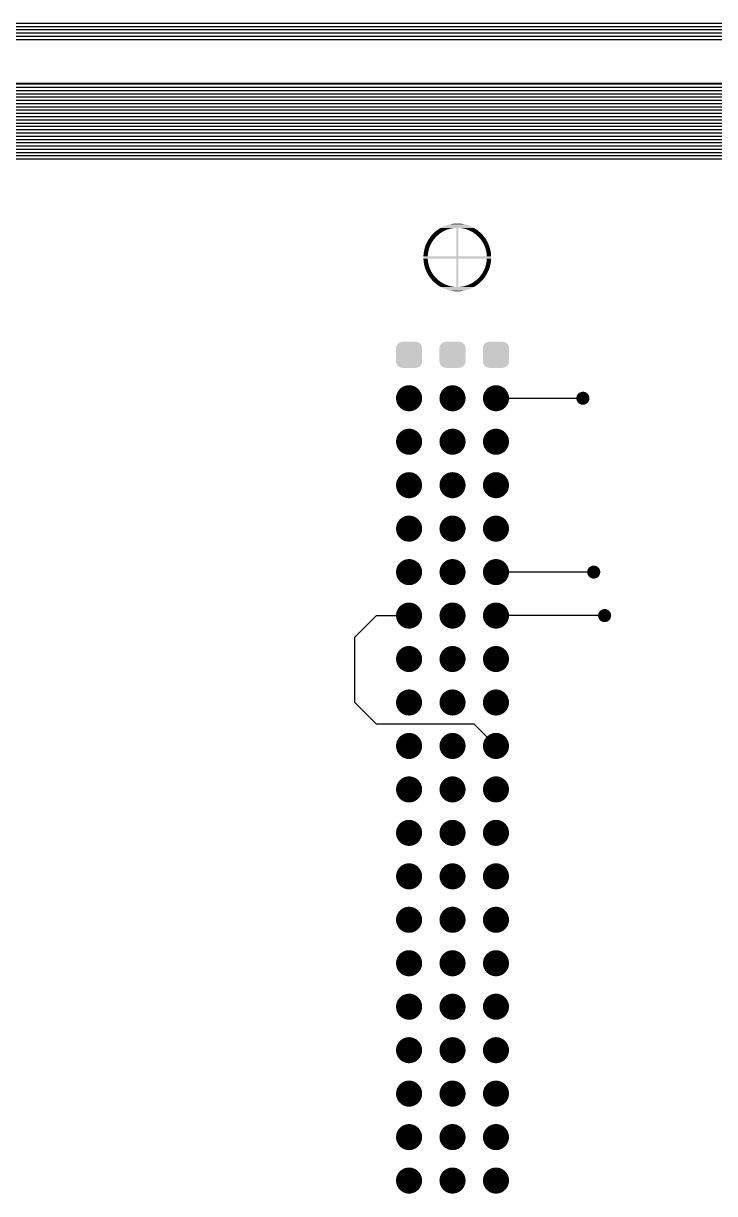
# Model space of a CAD drawing. Extents: x 295 to 953, y 10 to 290.
# Drawn here: x 568.3 to 608.7, y 150.9 to 219.2 of the extents above; entities that cross this region are included whole.
import ezdxf

# ---------------------------------------------------------------- set-up
doc = ezdxf.new("R2010")
doc.units = 0
doc.header["$LTSCALE"] = 5
doc.header["$MEASUREMENT"] = 0
doc.layers.get('0').update_dxf_attribs({"linetype": 'CONTINUOUS', "lineweight": 25})
doc.layers.add('DV-ABPB-A4_BOT', color=7, linetype='CONTINUOUS')

msp = doc.modelspace()

# ---------------------------------------------------------------- linework, layer by layer
at = {"color": 7}
for points, const_width in [([(591.177, 197.333, -1), (590.415, 197.333, -1)], 0.762), ([(593.717, 197.333, -1), (592.955, 197.333, -1)], 0.762), ([(596.257, 197.333, -1), (595.495, 197.333, -1)], 0.762), ([(601.146, 197.333, -1), (600.765, 197.333, -1)], 0.381), ([(591.177, 194.793, -1), (590.415, 194.793, -1)], 0.762), ([(593.717, 194.793, -1), (592.955, 194.793, -1)], 0.762), ([(596.257, 194.793, -1), (595.495, 194.793, -1)], 0.762), ([(591.177, 192.253, -1), (590.415, 192.253, -1)], 0.762), ([(593.717, 192.253, -1), (592.955, 192.253, -1)], 0.762), ([(596.257, 192.253, -1), (595.495, 192.253, -1)], 0.762), ([(591.177, 189.713, -1), (590.415, 189.713, -1)], 0.762), ([(593.717, 189.713, -1), (592.955, 189.713, -1)], 0.762), ([(596.257, 189.713, -1), (595.495, 189.713, -1)], 0.762), ([(591.177, 187.173, -1), (590.415, 187.173, -1)], 0.762), ([(593.717, 187.173, -1), (592.955, 187.173, -1)], 0.762), ([(596.257, 187.173, -1), (595.495, 187.173, -1)], 0.762), ([(601.781, 187.173, -1), (601.4, 187.173, -1)], 0.381), ([(591.177, 184.633, -1), (590.415, 184.633, -1)], 0.762), ([(593.717, 184.633, -1), (592.955, 184.633, -1)], 0.762), ([(596.257, 184.633, -1), (595.495, 184.633, -1)], 0.762), ([(602.416, 184.633, -1), (602.035, 184.633, -1)], 0.381), ([(591.177, 182.093, -1), (590.415, 182.093, -1)], 0.762), ([(593.717, 182.093, -1), (592.955, 182.093, -1)], 0.762), ([(596.257, 182.093, -1), (595.495, 182.093, -1)], 0.762), ([(591.177, 179.553, -1), (590.415, 179.553, -1)], 0.762), ([(593.717, 179.553, -1), (592.955, 179.553, -1)], 0.762), ([(596.257, 179.553, -1), (595.495, 179.553, -1)], 0.762), ([(591.177, 177.013, -1), (590.415, 177.013, -1)], 0.762), ([(593.717, 177.013, -1), (592.955, 177.013, -1)], 0.762), ([(596.257, 177.013, -1), (595.495, 177.013, -1)], 0.762), ([(591.177, 174.473, -1), (590.415, 174.473, -1)], 0.762), ([(593.717, 174.473, -1), (592.955, 174.473, -1)], 0.762), ([(596.257, 174.473, -1), (595.495, 174.473, -1)], 0.762), ([(591.177, 171.933, -1), (590.415, 171.933, -1)], 0.762), ([(593.717, 171.933, -1), (592.955, 171.933, -1)], 0.762), ([(596.257, 171.933, -1), (595.495, 171.933, -1)], 0.762), ([(591.177, 169.393, -1), (590.415, 169.393, -1)], 0.762), ([(593.717, 169.393, -1), (592.955, 169.393, -1)], 0.762), ([(596.257, 169.393, -1), (595.495, 169.393, -1)], 0.762), ([(591.177, 166.853, -1), (590.415, 166.853, -1)], 0.762), ([(593.717, 166.853, -1), (592.955, 166.853, -1)], 0.762), ([(596.257, 166.853, -1), (595.495, 166.853, -1)], 0.762), ([(591.177, 164.313, -1), (590.415, 164.313, -1)], 0.762), ([(593.717, 164.313, -1), (592.955, 164.313, -1)], 0.762), ([(596.257, 164.313, -1), (595.495, 164.313, -1)], 0.762), ([(591.177, 161.773, -1), (590.415, 161.773, -1)], 0.762), ([(593.717, 161.773, -1), (592.955, 161.773, -1)], 0.762), ([(596.257, 161.773, -1), (595.495, 161.773, -1)], 0.762), ([(591.177, 159.233, -1), (590.415, 159.233, -1)], 0.762), ([(593.717, 159.233, -1), (592.955, 159.233, -1)], 0.762), ([(596.257, 159.233, -1), (595.495, 159.233, -1)], 0.762), ([(591.177, 156.693, -1), (590.415, 156.693, -1)], 0.762), ([(593.717, 156.693, -1), (592.955, 156.693, -1)], 0.762), ([(596.257, 156.693, -1), (595.495, 156.693, -1)], 0.762), ([(591.177, 154.153, -1), (590.415, 154.153, -1)], 0.762), ([(593.717, 154.153, -1), (592.955, 154.153, -1)], 0.762), ([(596.257, 154.153, -1), (595.495, 154.153, -1)], 0.762), ([(591.177, 151.613, -1), (590.415, 151.613, -1)], 0.762), ([(593.717, 151.613, -1), (592.955, 151.613, -1)], 0.762), ([(596.257, 151.613, -1), (595.495, 151.613, -1)], 0.762)]:
    msp.add_lwpolyline(points, format="xyb", close=True, dxfattribs=dict(at, const_width=const_width))
for points in [[(593.106, 207.213), (593.137, 207.222), (592.519, 207.213), (592.533, 207.222)], [(593.137, 207.222), (593.163, 207.23), (592.533, 207.222), (592.545, 207.23)], [(593.163, 207.23), (593.22, 207.244), (592.545, 207.23), (592.568, 207.244)], [(593.22, 207.244), (593.274, 207.256), (592.568, 207.244), (592.586, 207.256)], [(593.274, 207.256), (593.278, 207.257), (592.586, 207.256), (592.588, 207.257)], [(593.278, 207.257), (593.336, 207.267), (592.588, 207.257), (592.606, 207.267)], [(593.336, 207.267), (593.395, 207.276), (592.606, 207.267), (592.62, 207.276)], [(593.395, 207.276), (593.454, 207.283), (592.62, 207.276), (592.632, 207.283)], [(593.454, 207.283), (593.513, 207.287), (592.632, 207.283), (592.639, 207.287)], [(593.513, 207.287), (593.535, 207.288), (592.639, 207.287), (592.641, 207.288)], [(593.535, 207.288), (593.552, 207.289), (592.641, 207.288), (592.642, 207.289)], [(594.588, 207.289), (594.584, 207.291), (592.642, 207.289), (592.646, 207.291)], [(594.584, 207.291), (594.533, 207.318), (592.646, 207.291), (592.697, 207.318)], [(594.533, 207.318), (594.528, 207.321), (592.697, 207.318), (592.702, 207.321)], [(594.528, 207.321), (594.476, 207.347), (592.702, 207.321), (592.753, 207.347)], [(594.476, 207.347), (594.471, 207.35), (592.753, 207.347), (592.759, 207.35)], [(594.471, 207.35), (594.419, 207.374), (592.759, 207.35), (592.811, 207.374)], [(594.419, 207.374), (594.413, 207.376), (592.811, 207.374), (592.817, 207.376)], [(594.413, 207.376), (594.36, 207.398), (592.817, 207.376), (592.869, 207.398)], [(594.36, 207.398), (594.355, 207.401), (592.869, 207.398), (592.875, 207.401)], [(594.355, 207.401), (594.301, 207.421), (592.875, 207.401), (592.929, 207.421)], [(594.301, 207.421), (594.296, 207.423), (592.929, 207.421), (592.935, 207.423)], [(594.296, 207.423), (594.241, 207.442), (592.935, 207.423), (592.988, 207.442)], [(594.241, 207.442), (594.236, 207.444), (592.988, 207.442), (592.994, 207.444)], [(594.236, 207.444), (594.181, 207.462), (592.994, 207.444), (593.049, 207.462)], [(594.181, 207.462), (594.175, 207.463), (593.049, 207.462), (593.055, 207.463)], [(594.175, 207.463), (594.12, 207.479), (593.055, 207.463), (593.11, 207.479)], [(594.12, 207.479), (594.114, 207.48), (593.11, 207.479), (593.116, 207.48)], [(594.114, 207.48), (594.058, 207.494), (593.116, 207.48), (593.172, 207.494)], [(594.058, 207.494), (594.053, 207.495), (593.172, 207.494), (593.178, 207.495)], [(594.053, 207.495), (593.996, 207.507), (593.178, 207.495), (593.234, 207.507)], [(593.996, 207.507), (593.99, 207.508), (593.234, 207.507), (593.24, 207.508)], [(593.99, 207.508), (593.933, 207.518), (593.24, 207.508), (593.296, 207.518)], [(593.933, 207.518), (593.928, 207.519), (593.296, 207.518), (593.303, 207.519)], [(593.928, 207.519), (593.871, 207.527), (593.303, 207.519), (593.359, 207.527)], [(593.871, 207.527), (593.865, 207.528), (593.359, 207.527), (593.366, 207.528)], [(593.865, 207.528), (593.807, 207.535), (593.366, 207.528), (593.422, 207.535)], [(593.807, 207.535), (593.802, 207.535), (593.422, 207.535), (593.429, 207.535)], [(593.802, 207.535), (593.744, 207.54), (593.429, 207.535), (593.485, 207.54)], [(593.744, 207.54), (593.739, 207.54), (593.485, 207.54), (593.493, 207.54)], [(593.739, 207.54), (593.68, 207.543), (593.493, 207.54), (593.549, 207.543)], [(593.68, 207.543), (593.675, 207.543), (593.549, 207.543), (593.56, 207.543)], [(593.679, 205.626), (593.679, 207.289), (593.552, 205.626), (593.552, 207.289)], [(593.675, 207.543), (593.612, 207.544), (593.56, 207.543), (593.612, 207.544)], [(594.593, 207.286), (594.588, 207.289), (593.738, 207.286), (593.679, 207.289)], [(594.602, 207.281), (594.593, 207.286), (593.797, 207.281), (593.738, 207.286)], [(594.614, 207.273), (594.602, 207.281), (593.855, 207.273), (593.797, 207.281)], [(594.63, 207.264), (594.614, 207.273), (593.914, 207.264), (593.855, 207.273)], [(594.639, 207.259), (594.63, 207.264), (593.939, 207.259), (593.914, 207.264)], [(594.649, 207.253), (594.639, 207.259), (593.972, 207.253), (593.939, 207.259)], [(594.67, 207.24), (594.649, 207.253), (594.03, 207.24), (593.972, 207.253)], [(594.692, 207.226), (594.67, 207.24), (594.082, 207.226), (594.03, 207.24)], [(594.694, 207.224), (594.692, 207.226), (594.087, 207.224), (594.082, 207.226)], [(594.72, 207.207), (594.694, 207.224), (594.144, 207.207), (594.087, 207.224)], [(592.187, 206.534), (592.209, 206.566), (591.888, 206.534), (591.907, 206.566)], [(592.209, 206.566), (592.226, 206.589), (591.907, 206.566), (591.92, 206.589)], [(592.226, 206.589), (592.244, 206.614), (591.92, 206.589), (591.936, 206.614)], [(592.244, 206.614), (592.267, 206.643), (591.936, 206.614), (591.954, 206.643)], [(592.267, 206.643), (592.281, 206.66), (591.954, 206.643), (591.966, 206.66)], [(592.281, 206.66), (592.311, 206.695), (591.966, 206.66), (591.989, 206.695)], [(592.311, 206.695), (592.32, 206.705), (591.989, 206.695), (591.997, 206.705)], [(592.32, 206.705), (592.358, 206.747), (591.997, 206.705), (592.027, 206.747)], [(592.358, 206.747), (592.36, 206.749), (592.027, 206.747), (592.028, 206.749)], [(592.36, 206.749), (592.401, 206.791), (592.028, 206.749), (592.061, 206.791)], [(592.401, 206.791), (592.407, 206.797), (592.061, 206.791), (592.065, 206.797)], [(592.407, 206.797), (592.444, 206.832), (592.065, 206.797), (592.094, 206.832)], [(592.444, 206.832), (592.459, 206.846), (592.094, 206.832), (592.106, 206.846)], [(592.459, 206.846), (592.488, 206.872), (592.106, 206.846), (592.128, 206.872)], [(592.488, 206.872), (592.515, 206.894), (592.128, 206.872), (592.147, 206.894)], [(592.515, 206.894), (592.534, 206.91), (592.147, 206.894), (592.162, 206.91)], [(592.534, 206.91), (592.573, 206.94), (592.162, 206.91), (592.191, 206.94)], [(592.573, 206.94), (592.58, 206.946), (592.191, 206.94), (592.197, 206.946)], [(592.58, 206.946), (592.629, 206.981), (592.197, 206.946), (592.231, 206.981)], [(592.629, 206.981), (592.635, 206.985), (592.231, 206.981), (592.236, 206.985)], [(592.635, 206.985), (592.678, 207.014), (592.236, 206.985), (592.266, 207.014)], [(592.678, 207.014), (592.702, 207.028), (592.266, 207.014), (592.282, 207.028)], [(592.702, 207.028), (592.728, 207.045), (592.282, 207.028), (592.301, 207.045)], [(592.728, 207.045), (592.772, 207.07), (592.301, 207.045), (592.329, 207.07)], [(592.772, 207.07), (592.779, 207.074), (592.329, 207.07), (592.334, 207.074)], [(592.779, 207.074), (592.832, 207.102), (592.334, 207.074), (592.368, 207.102)], [(592.832, 207.102), (592.849, 207.111), (592.368, 207.102), (592.378, 207.111)], [(592.849, 207.111), (592.885, 207.128), (592.378, 207.111), (592.401, 207.128)], [(592.885, 207.128), (592.933, 207.15), (592.401, 207.128), (592.429, 207.15)], [(592.933, 207.15), (592.939, 207.152), (592.429, 207.15), (592.432, 207.152)], [(592.939, 207.152), (592.994, 207.175), (592.432, 207.152), (592.463, 207.175)], [(592.994, 207.175), (593.027, 207.187), (592.463, 207.175), (592.48, 207.187)], [(593.027, 207.187), (593.05, 207.195), (592.48, 207.187), (592.492, 207.195)], [(593.05, 207.195), (593.106, 207.213), (592.492, 207.195), (592.519, 207.213)], [(594.745, 207.19), (594.72, 207.207), (594.194, 207.19), (594.144, 207.207)], [(594.748, 207.188), (594.745, 207.19), (594.2, 207.188), (594.194, 207.19)], [(594.777, 207.167), (594.748, 207.188), (594.255, 207.167), (594.2, 207.188)], [(594.797, 207.153), (594.777, 207.167), (594.288, 207.153), (594.255, 207.167)], [(594.808, 207.144), (594.797, 207.153), (594.31, 207.144), (594.288, 207.153)], [(594.841, 207.119), (594.808, 207.144), (594.364, 207.119), (594.31, 207.144)], [(594.847, 207.115), (594.841, 207.119), (594.373, 207.115), (594.364, 207.119)], [(594.873, 207.093), (594.847, 207.115), (594.417, 207.093), (594.373, 207.115)], [(594.896, 207.074), (594.873, 207.093), (594.451, 207.074), (594.417, 207.093)], [(594.907, 207.064), (594.896, 207.074), (594.469, 207.064), (594.451, 207.074)], [(594.942, 207.034), (594.907, 207.064), (594.52, 207.034), (594.469, 207.064)], [(594.944, 207.033), (594.942, 207.034), (594.522, 207.033), (594.52, 207.034)], [(594.976, 207.002), (594.944, 207.033), (594.57, 207.002), (594.522, 207.033)], [(594.99, 206.989), (594.976, 207.002), (594.589, 206.989), (594.57, 207.002)], [(595.011, 206.969), (594.99, 206.989), (594.618, 206.969), (594.589, 206.989)], [(595.035, 206.944), (595.011, 206.969), (594.651, 206.944), (594.618, 206.969)], [(595.045, 206.934), (595.035, 206.944), (594.666, 206.934), (594.651, 206.944)], [(595.079, 206.898), (595.045, 206.934), (594.71, 206.898), (594.666, 206.934)], [(595.08, 206.897), (595.079, 206.898), (594.712, 206.897), (594.71, 206.898)], [(595.114, 206.858), (595.08, 206.897), (594.758, 206.858), (594.712, 206.897)], [(595.121, 206.851), (595.114, 206.858), (594.766, 206.851), (594.758, 206.858)], [(595.147, 206.818), (595.121, 206.851), (594.801, 206.818), (594.766, 206.851)], [(595.161, 206.802), (595.147, 206.818), (594.818, 206.802), (594.801, 206.818)], [(595.18, 206.777), (595.161, 206.802), (594.844, 206.777), (594.818, 206.802)], [(595.2, 206.752), (595.18, 206.777), (594.868, 206.752), (594.844, 206.777)], [(595.213, 206.734), (595.2, 206.752), (594.885, 206.734), (594.868, 206.752)], [(595.237, 206.7), (595.213, 206.734), (594.915, 206.7), (594.885, 206.734)], [(595.244, 206.69), (595.237, 206.7), (594.924, 206.69), (594.915, 206.7)], [(595.273, 206.648), (595.244, 206.69), (594.959, 206.648), (594.924, 206.69)], [(595.275, 206.644), (595.273, 206.648), (594.962, 206.644), (594.959, 206.648)], [(595.305, 206.597), (595.275, 206.644), (594.998, 206.597), (594.962, 206.644)], [(595.307, 206.594), (595.305, 206.597), (595, 206.594), (594.998, 206.597)], [(595.333, 206.549), (595.307, 206.594), (595.033, 206.549), (595, 206.594)], [(595.339, 206.54), (595.333, 206.549), (595.039, 206.54), (595.033, 206.549)], [(595.36, 206.5), (595.339, 206.54), (595.066, 206.5), (595.039, 206.54)], [(591.907, 205.816), (591.914, 205.862), (591.65, 205.816), (591.657, 205.862)], [(591.914, 205.862), (591.917, 205.879), (591.657, 205.862), (591.659, 205.879)], [(591.917, 205.879), (591.925, 205.92), (591.659, 205.879), (591.667, 205.92)], [(591.925, 205.92), (591.93, 205.941), (591.667, 205.92), (591.67, 205.941)], [(591.93, 205.941), (591.938, 205.978), (591.67, 205.941), (591.678, 205.978)], [(591.938, 205.978), (591.945, 206.003), (591.678, 205.978), (591.683, 206.003)], [(591.945, 206.003), (591.954, 206.035), (591.683, 206.003), (591.691, 206.035)], [(591.954, 206.035), (591.963, 206.065), (591.691, 206.035), (591.699, 206.065)], [(591.963, 206.065), (591.971, 206.092), (591.699, 206.065), (591.706, 206.092)], [(591.971, 206.092), (591.982, 206.126), (591.706, 206.092), (591.716, 206.126)], [(591.982, 206.126), (591.99, 206.148), (591.716, 206.126), (591.722, 206.148)], [(591.99, 206.148), (592.005, 206.187), (591.722, 206.148), (591.735, 206.187)], [(592.005, 206.187), (592.011, 206.203), (591.735, 206.187), (591.74, 206.203)], [(592.011, 206.203), (592.029, 206.247), (591.74, 206.203), (591.756, 206.247)], [(592.029, 206.247), (592.034, 206.258), (591.756, 206.247), (591.76, 206.258)], [(592.034, 206.258), (592.056, 206.306), (591.76, 206.258), (591.778, 206.306)], [(592.056, 206.306), (592.059, 206.312), (591.778, 206.306), (591.781, 206.312)], [(592.059, 206.312), (592.085, 206.364), (591.781, 206.312), (591.803, 206.364)], [(592.085, 206.365), (592.114, 206.417), (591.803, 206.365), (591.827, 206.417)], [(592.085, 206.364), (592.085, 206.365), (591.803, 206.364), (591.803, 206.365)], [(592.114, 206.417), (592.117, 206.422), (591.827, 206.417), (591.83, 206.422)], [(592.117, 206.422), (592.144, 206.468), (591.83, 206.422), (591.853, 206.468)], [(592.144, 206.468), (592.151, 206.478), (591.853, 206.468), (591.858, 206.478)], [(592.151, 206.478), (592.176, 206.517), (591.858, 206.478), (591.879, 206.517)], [(592.176, 206.517), (592.187, 206.534), (591.879, 206.517), (591.888, 206.534)], [(595.369, 206.484), (595.36, 206.5), (595.076, 206.484), (595.066, 206.5)], [(595.386, 206.45), (595.369, 206.484), (595.097, 206.45), (595.076, 206.484)], [(595.398, 206.427), (595.386, 206.45), (595.11, 206.427), (595.097, 206.45)], [(595.411, 206.399), (595.398, 206.427), (595.127, 206.399), (595.11, 206.427)], [(595.425, 206.37), (595.411, 206.399), (595.142, 206.37), (595.127, 206.399)], [(595.435, 206.346), (595.425, 206.37), (595.154, 206.346), (595.142, 206.37)], [(595.449, 206.311), (595.435, 206.346), (595.171, 206.311), (595.154, 206.346)], [(595.457, 206.293), (595.449, 206.311), (595.18, 206.293), (595.171, 206.311)], [(595.472, 206.252), (595.457, 206.293), (595.199, 206.252), (595.18, 206.293)], [(595.477, 206.239), (595.472, 206.252), (595.204, 206.239), (595.199, 206.252)], [(595.494, 206.192), (595.477, 206.239), (595.223, 206.192), (595.204, 206.239)], [(595.496, 206.184), (595.494, 206.192), (595.227, 206.184), (595.223, 206.192)], [(595.513, 206.132), (595.496, 206.184), (595.246, 206.132), (595.227, 206.184)], [(595.514, 206.128), (595.513, 206.132), (595.247, 206.128), (595.246, 206.132)], [(595.53, 206.072), (595.514, 206.128), (595.265, 206.072), (595.247, 206.128)], [(595.53, 206.071), (595.53, 206.072), (595.266, 206.071), (595.265, 206.072)], [(595.544, 206.015), (595.53, 206.071), (595.282, 206.015), (595.266, 206.071)], [(595.545, 206.009), (595.544, 206.015), (595.283, 206.009), (595.282, 206.015)], [(595.556, 205.958), (595.545, 206.009), (595.297, 205.958), (595.283, 206.009)], [(595.559, 205.947), (595.556, 205.958), (595.299, 205.947), (595.297, 205.958)], [(595.567, 205.9), (595.559, 205.947), (595.309, 205.9), (595.299, 205.947)], [(595.57, 205.885), (595.567, 205.9), (595.312, 205.885), (595.309, 205.9)], [(595.576, 205.842), (595.57, 205.885), (595.32, 205.842), (595.312, 205.885)], [(595.596, 205.563), (595.595, 205.626), (591.634, 205.563), (591.635, 205.626)], [(595.595, 205.499), (595.596, 205.563), (591.635, 205.499), (591.634, 205.563)], [(591.889, 205.626), (591.892, 205.686), (591.635, 205.626), (591.638, 205.686)], [(591.889, 205.493), (591.889, 205.499), (591.635, 205.493), (591.635, 205.499)], [(591.891, 205.461), (591.889, 205.493), (591.637, 205.461), (591.635, 205.493)], [(591.893, 205.43), (591.891, 205.461), (591.638, 205.43), (591.637, 205.461)], [(591.893, 205.69), (591.897, 205.745), (591.638, 205.69), (591.642, 205.745)], [(591.892, 205.686), (591.893, 205.69), (591.638, 205.686), (591.638, 205.69)], [(591.895, 205.402), (591.893, 205.43), (591.641, 205.402), (591.638, 205.43)], [(591.899, 205.367), (591.895, 205.402), (591.644, 205.367), (591.641, 205.402)], [(591.897, 205.745), (591.898, 205.753), (591.642, 205.745), (591.643, 205.753)], [(591.898, 205.753), (591.905, 205.803), (591.643, 205.753), (591.649, 205.803)], [(591.902, 205.343), (591.899, 205.367), (591.646, 205.343), (591.644, 205.367)], [(591.908, 205.304), (591.902, 205.343), (591.651, 205.304), (591.646, 205.343)], [(591.905, 205.803), (591.907, 205.816), (591.649, 205.803), (591.65, 205.816)], [(591.91, 205.284), (591.908, 205.304), (591.654, 205.284), (591.651, 205.304)], [(591.918, 205.241), (591.91, 205.284), (591.66, 205.241), (591.654, 205.284)], [(591.921, 205.226), (591.918, 205.241), (591.663, 205.226), (591.66, 205.241)], [(591.931, 205.179), (591.921, 205.226), (591.671, 205.179), (591.663, 205.226)], [(591.934, 205.168), (591.931, 205.179), (591.674, 205.168), (591.671, 205.179)], [(593.679, 203.837), (593.679, 205.499), (593.552, 203.837), (593.552, 205.499)], [(595.552, 205.148), (595.56, 205.185), (595.292, 205.148), (595.3, 205.185)], [(595.56, 205.185), (595.564, 205.206), (595.3, 205.185), (595.305, 205.206)], [(595.564, 205.206), (595.571, 205.247), (595.305, 205.206), (595.313, 205.247)], [(595.571, 205.247), (595.573, 205.264), (595.313, 205.247), (595.316, 205.264)], [(595.573, 205.264), (595.58, 205.31), (595.316, 205.264), (595.323, 205.31)], [(595.579, 205.822), (595.576, 205.842), (595.322, 205.822), (595.32, 205.842)], [(595.584, 205.783), (595.579, 205.822), (595.328, 205.783), (595.322, 205.822)], [(595.58, 205.31), (595.581, 205.322), (595.323, 205.31), (595.325, 205.322)], [(595.581, 205.322), (595.587, 205.373), (595.325, 205.322), (595.332, 205.373)], [(595.587, 205.759), (595.584, 205.783), (595.331, 205.759), (595.328, 205.783)], [(595.589, 205.724), (595.587, 205.759), (595.335, 205.724), (595.331, 205.759)], [(595.587, 205.373), (595.588, 205.381), (595.332, 205.373), (595.333, 205.381)], [(595.588, 205.381), (595.592, 205.436), (595.333, 205.381), (595.338, 205.436)], [(595.592, 205.696), (595.589, 205.724), (595.337, 205.696), (595.335, 205.724)], [(595.593, 205.665), (595.592, 205.696), (595.339, 205.665), (595.337, 205.696)], [(595.592, 205.44), (595.595, 205.499), (595.338, 205.44), (595.341, 205.499)], [(595.592, 205.436), (595.592, 205.44), (595.338, 205.436), (595.338, 205.44)], [(595.595, 205.632), (595.593, 205.665), (595.341, 205.632), (595.339, 205.665)], [(595.595, 205.626), (595.595, 205.632), (595.341, 205.626), (595.341, 205.632)], [(591.947, 205.117), (591.934, 205.168), (591.685, 205.117), (591.674, 205.168)], [(591.948, 205.111), (591.947, 205.117), (591.686, 205.111), (591.685, 205.117)], [(591.964, 205.055), (591.948, 205.111), (591.7, 205.055), (591.686, 205.111)], [(591.965, 205.054), (591.964, 205.055), (591.7, 205.054), (591.7, 205.055)], [(591.983, 204.997), (591.965, 205.054), (591.716, 204.997), (591.7, 205.054)], [(591.984, 204.994), (591.983, 204.997), (591.717, 204.994), (591.716, 204.997)], [(592.003, 204.942), (591.984, 204.994), (591.734, 204.942), (591.717, 204.994)], [(592.007, 204.933), (592.003, 204.942), (591.736, 204.933), (591.734, 204.942)], [(592.026, 204.887), (592.007, 204.933), (591.753, 204.887), (591.736, 204.933)], [(592.032, 204.874), (592.026, 204.887), (591.758, 204.874), (591.753, 204.887)], [(592.05, 204.833), (592.032, 204.874), (591.773, 204.833), (591.758, 204.874)], [(592.059, 204.815), (592.05, 204.833), (591.781, 204.815), (591.773, 204.833)], [(592.076, 204.78), (592.059, 204.815), (591.796, 204.78), (591.781, 204.815)], [(592.088, 204.756), (592.076, 204.78), (591.806, 204.756), (591.796, 204.78)], [(592.103, 204.727), (592.088, 204.756), (591.819, 204.727), (591.806, 204.756)], [(592.12, 204.699), (592.103, 204.727), (591.832, 204.699), (591.819, 204.727)], [(592.133, 204.676), (592.12, 204.699), (591.844, 204.676), (591.832, 204.699)], [(592.154, 204.642), (592.133, 204.676), (591.861, 204.642), (591.844, 204.676)], [(592.164, 204.626), (592.154, 204.642), (591.87, 204.626), (591.861, 204.642)], [(592.191, 204.586), (592.164, 204.626), (591.891, 204.586), (591.87, 204.626)], [(592.197, 204.576), (592.191, 204.586), (591.897, 204.576), (591.891, 204.586)], [(592.23, 204.532), (592.197, 204.576), (591.923, 204.532), (591.897, 204.576)], [(592.232, 204.528), (592.23, 204.532), (591.925, 204.528), (591.923, 204.532)], [(592.268, 204.482), (592.232, 204.528), (591.955, 204.482), (591.925, 204.528)], [(595.276, 204.483), (595.294, 204.512), (594.963, 204.483), (594.986, 204.512)], [(595.294, 204.512), (595.31, 204.537), (594.986, 204.512), (595.004, 204.537)], [(595.31, 204.537), (595.323, 204.56), (595.004, 204.537), (595.021, 204.56)], [(595.323, 204.56), (595.342, 204.592), (595.021, 204.56), (595.043, 204.592)], [(595.342, 204.592), (595.351, 204.608), (595.043, 204.592), (595.054, 204.608)], [(595.351, 204.608), (595.372, 204.647), (595.054, 204.608), (595.079, 204.647)], [(595.372, 204.647), (595.377, 204.658), (595.079, 204.647), (595.086, 204.658)], [(595.377, 204.658), (595.4, 204.704), (595.086, 204.658), (595.113, 204.704)], [(595.4, 204.704), (595.403, 204.709), (595.113, 204.704), (595.117, 204.709)], [(595.403, 204.709), (595.427, 204.761), (595.117, 204.709), (595.145, 204.761)], [(595.427, 204.762), (595.449, 204.814), (595.145, 204.762), (595.172, 204.814)], [(595.427, 204.761), (595.427, 204.762), (595.145, 204.761), (595.145, 204.762)], [(595.449, 204.814), (595.452, 204.82), (595.172, 204.814), (595.174, 204.82)], [(595.452, 204.82), (595.47, 204.868), (595.174, 204.82), (595.196, 204.868)], [(595.47, 204.868), (595.475, 204.879), (595.196, 204.868), (595.201, 204.879)], [(595.475, 204.879), (595.49, 204.923), (595.201, 204.879), (595.219, 204.923)], [(595.49, 204.923), (595.495, 204.939), (595.219, 204.923), (595.225, 204.939)], [(595.495, 204.939), (595.508, 204.978), (595.225, 204.939), (595.24, 204.978)], [(595.508, 204.978), (595.515, 205), (595.24, 204.978), (595.248, 205)], [(595.515, 205), (595.524, 205.034), (595.248, 205), (595.259, 205.034)], [(595.524, 205.034), (595.532, 205.061), (595.259, 205.034), (595.267, 205.061)], [(595.532, 205.061), (595.539, 205.091), (595.267, 205.061), (595.276, 205.091)], [(595.539, 205.091), (595.547, 205.122), (595.276, 205.091), (595.285, 205.122)], [(595.547, 205.122), (595.552, 205.148), (595.285, 205.122), (595.292, 205.148)], [(592.271, 204.478), (592.268, 204.482), (591.957, 204.478), (591.955, 204.482)], [(592.306, 204.436), (592.271, 204.478), (591.986, 204.436), (591.957, 204.478)], [(592.316, 204.425), (592.306, 204.436), (591.993, 204.425), (591.986, 204.436)], [(592.346, 204.392), (592.316, 204.425), (592.017, 204.392), (591.993, 204.425)], [(592.362, 204.374), (592.346, 204.392), (592.03, 204.374), (592.017, 204.392)], [(592.386, 204.349), (592.362, 204.374), (592.05, 204.349), (592.03, 204.374)], [(592.412, 204.324), (592.386, 204.349), (592.069, 204.324), (592.05, 204.349)], [(592.429, 204.307), (592.412, 204.324), (592.083, 204.307), (592.069, 204.324)], [(592.464, 204.275), (592.429, 204.307), (592.109, 204.275), (592.083, 204.307)], [(592.473, 204.268), (592.464, 204.275), (592.116, 204.268), (592.109, 204.275)], [(592.518, 204.229), (592.473, 204.268), (592.15, 204.229), (592.116, 204.268)], [(592.52, 204.228), (592.518, 204.229), (592.152, 204.228), (592.15, 204.229)], [(592.564, 204.192), (592.52, 204.228), (592.185, 204.192), (592.152, 204.228)], [(592.579, 204.181), (592.564, 204.192), (592.195, 204.181), (592.185, 204.192)], [(592.612, 204.157), (592.579, 204.181), (592.219, 204.157), (592.195, 204.181)], [(592.641, 204.137), (592.612, 204.157), (592.24, 204.137), (592.219, 204.157)], [(592.66, 204.123), (592.641, 204.137), (592.254, 204.123), (592.24, 204.137)], [(592.708, 204.093), (592.66, 204.123), (592.286, 204.093), (592.254, 204.123)], [(592.71, 204.092), (592.708, 204.093), (592.288, 204.092), (592.286, 204.093)], [(592.761, 204.061), (592.71, 204.092), (592.323, 204.061), (592.288, 204.092)], [(592.78, 204.051), (592.761, 204.061), (592.334, 204.051), (592.323, 204.061)], [(592.813, 204.033), (592.78, 204.051), (592.357, 204.033), (592.334, 204.051)], [(592.857, 204.011), (592.813, 204.033), (592.383, 204.011), (592.357, 204.033)], [(592.866, 204.006), (592.857, 204.011), (592.389, 204.006), (592.383, 204.011)], [(592.92, 203.982), (592.866, 204.006), (592.422, 203.982), (592.389, 204.006)], [(592.942, 203.973), (592.92, 203.982), (592.433, 203.973), (592.422, 203.982)], [(592.975, 203.959), (592.942, 203.973), (592.453, 203.959), (592.433, 203.973)], [(593.03, 203.938), (592.975, 203.959), (592.482, 203.938), (592.453, 203.959)], [(593.037, 203.936), (593.03, 203.938), (592.485, 203.936), (592.482, 203.938)], [(593.086, 203.919), (593.037, 203.936), (592.51, 203.919), (592.485, 203.936)], [(593.143, 203.901), (593.086, 203.919), (592.536, 203.901), (592.51, 203.919)], [(593.148, 203.9), (593.143, 203.901), (592.538, 203.9), (592.536, 203.901)], [(593.2, 203.886), (593.148, 203.9), (592.56, 203.886), (592.538, 203.9)], [(593.258, 203.873), (593.2, 203.886), (592.581, 203.873), (592.56, 203.886)], [(593.291, 203.867), (593.258, 203.873), (592.591, 203.867), (592.581, 203.873)], [(593.316, 203.862), (593.291, 203.867), (592.6, 203.862), (592.591, 203.867)], [(593.375, 203.853), (593.316, 203.862), (592.616, 203.853), (592.6, 203.862)], [(593.433, 203.845), (593.375, 203.853), (592.628, 203.845), (592.616, 203.853)], [(593.492, 203.84), (593.433, 203.845), (592.637, 203.84), (592.628, 203.845)], [(593.552, 203.837), (593.492, 203.84), (592.643, 203.837), (592.637, 203.84)], [(594.584, 203.835), (594.588, 203.837), (592.646, 203.835), (592.643, 203.837)], [(594.533, 203.807), (594.584, 203.835), (592.697, 203.807), (592.646, 203.835)], [(594.528, 203.805), (594.533, 203.807), (592.702, 203.805), (592.697, 203.807)], [(594.477, 203.779), (594.528, 203.805), (592.754, 203.779), (592.702, 203.805)], [(594.588, 203.837), (594.589, 203.838), (593.679, 203.837), (593.695, 203.838)], [(594.589, 203.838), (594.591, 203.839), (593.695, 203.838), (593.717, 203.839)], [(594.591, 203.839), (594.599, 203.843), (593.717, 203.839), (593.776, 203.843)], [(594.599, 203.843), (594.61, 203.85), (593.776, 203.843), (593.835, 203.85)], [(594.61, 203.85), (594.624, 203.858), (593.835, 203.85), (593.894, 203.858)], [(594.624, 203.858), (594.642, 203.869), (593.894, 203.858), (593.952, 203.869)], [(594.642, 203.869), (594.644, 203.87), (593.952, 203.869), (593.956, 203.87)], [(594.644, 203.87), (594.662, 203.881), (593.956, 203.87), (594.01, 203.881)], [(594.662, 203.881), (594.685, 203.896), (594.01, 203.881), (594.067, 203.896)], [(594.685, 203.896), (594.697, 203.904), (594.067, 203.896), (594.093, 203.904)], [(594.697, 203.904), (594.711, 203.912), (594.093, 203.904), (594.124, 203.912)], [(594.711, 203.912), (594.738, 203.931), (594.124, 203.912), (594.18, 203.931)], [(594.738, 203.931), (594.75, 203.939), (594.18, 203.931), (594.203, 203.939)], [(594.75, 203.939), (594.767, 203.951), (594.203, 203.939), (594.236, 203.951)], [(594.767, 203.951), (594.798, 203.973), (594.236, 203.951), (594.291, 203.973)], [(594.798, 203.973), (594.801, 203.976), (594.291, 203.973), (594.297, 203.976)], [(594.801, 203.976), (594.829, 203.998), (594.297, 203.976), (594.345, 203.998)], [(594.829, 203.998), (594.852, 204.015), (594.345, 203.998), (594.381, 204.015)], [(594.852, 204.015), (594.862, 204.024), (594.381, 204.015), (594.398, 204.024)], [(594.862, 204.024), (594.896, 204.051), (594.398, 204.024), (594.451, 204.051)], [(594.896, 204.051), (594.901, 204.055), (594.451, 204.051), (594.458, 204.055)], [(594.901, 204.055), (594.929, 204.081), (594.458, 204.055), (594.502, 204.081)], [(594.929, 204.081), (594.948, 204.097), (594.502, 204.081), (594.529, 204.097)], [(594.948, 204.097), (594.964, 204.112), (594.529, 204.097), (594.552, 204.112)], [(594.964, 204.112), (594.994, 204.141), (594.552, 204.112), (594.595, 204.141)], [(594.994, 204.141), (594.999, 204.145), (594.595, 204.141), (594.602, 204.145)], [(594.999, 204.145), (595.033, 204.18), (594.602, 204.145), (594.65, 204.18)], [(595.033, 204.18), (595.039, 204.186), (594.65, 204.18), (594.657, 204.186)], [(595.039, 204.186), (595.068, 204.216), (594.657, 204.186), (594.696, 204.216)], [(595.068, 204.216), (595.083, 204.232), (594.696, 204.216), (594.716, 204.232)], [(595.083, 204.232), (595.102, 204.254), (594.716, 204.232), (594.742, 204.254)], [(595.102, 204.254), (595.124, 204.28), (594.742, 204.254), (594.771, 204.28)], [(595.124, 204.28), (595.136, 204.293), (594.771, 204.28), (594.786, 204.293)], [(595.136, 204.293), (595.165, 204.329), (594.786, 204.293), (594.823, 204.329)], [(595.165, 204.329), (595.169, 204.334), (594.823, 204.329), (594.829, 204.334)], [(595.169, 204.334), (595.202, 204.377), (594.829, 204.334), (594.87, 204.377)], [(595.202, 204.377), (595.204, 204.379), (594.87, 204.377), (594.872, 204.379)], [(595.204, 204.379), (595.233, 204.42), (594.872, 204.379), (594.91, 204.42)], [(595.233, 204.42), (595.241, 204.43), (594.91, 204.42), (594.919, 204.43)], [(595.241, 204.43), (595.264, 204.466), (594.919, 204.43), (594.949, 204.466)], [(595.264, 204.466), (595.276, 204.483), (594.949, 204.466), (594.963, 204.483)], [(594.471, 203.776), (594.477, 203.779), (592.759, 203.776), (592.754, 203.779)], [(594.419, 203.752), (594.471, 203.776), (592.811, 203.752), (592.759, 203.776)], [(594.413, 203.75), (594.419, 203.752), (592.817, 203.75), (592.811, 203.752)], [(594.361, 203.727), (594.413, 203.75), (592.87, 203.727), (592.817, 203.75)], [(594.355, 203.725), (594.361, 203.727), (592.875, 203.725), (592.87, 203.727)], [(594.301, 203.704), (594.355, 203.725), (592.929, 203.704), (592.875, 203.725)], [(594.296, 203.702), (594.301, 203.704), (592.934, 203.702), (592.929, 203.704)], [(594.242, 203.683), (594.296, 203.702), (592.989, 203.683), (592.934, 203.702)], [(594.236, 203.681), (594.242, 203.683), (592.994, 203.681), (592.989, 203.683)], [(594.181, 203.664), (594.236, 203.681), (593.049, 203.664), (592.994, 203.681)], [(594.175, 203.663), (594.181, 203.664), (593.055, 203.663), (593.049, 203.664)], [(594.12, 203.647), (594.175, 203.663), (593.11, 203.647), (593.055, 203.663)], [(594.114, 203.646), (594.12, 203.647), (593.116, 203.646), (593.11, 203.647)], [(594.058, 203.632), (594.114, 203.646), (593.172, 203.632), (593.116, 203.646)], [(594.052, 203.631), (594.058, 203.632), (593.178, 203.631), (593.172, 203.632)], [(593.996, 203.619), (594.052, 203.631), (593.234, 203.619), (593.178, 203.631)], [(593.99, 203.618), (593.996, 203.619), (593.24, 203.618), (593.234, 203.619)], [(593.934, 203.608), (593.99, 203.618), (593.297, 203.608), (593.24, 203.618)], [(593.927, 203.607), (593.934, 203.608), (593.302, 203.607), (593.297, 203.608)], [(593.871, 203.598), (593.927, 203.607), (593.36, 203.598), (593.302, 203.607)], [(593.864, 203.598), (593.871, 203.598), (593.365, 203.598), (593.36, 203.598)], [(593.808, 203.591), (593.864, 203.598), (593.423, 203.591), (593.365, 203.598)], [(593.801, 203.591), (593.808, 203.591), (593.428, 203.591), (593.423, 203.591)], [(593.745, 203.586), (593.801, 203.591), (593.486, 203.586), (593.428, 203.591)], [(593.737, 203.586), (593.745, 203.586), (593.491, 203.586), (593.486, 203.586)], [(593.681, 203.583), (593.737, 203.586), (593.55, 203.583), (593.491, 203.586)], [(593.67, 203.583), (593.681, 203.583), (593.555, 203.583), (593.55, 203.583)], [(593.618, 203.582), (593.67, 203.583), (593.618, 203.582), (593.555, 203.583)], [(591.546, 200.342), (591.525, 200.408), (590.044, 200.342), (590.068, 200.408)], [(591.525, 200.408), (591.516, 200.424), (590.068, 200.408), (590.074, 200.424)], [(591.516, 200.424), (591.481, 200.484), (590.074, 200.424), (590.112, 200.484)], [(591.481, 200.484), (591.467, 200.498), (590.112, 200.484), (590.122, 200.498)], [(591.467, 200.498), (591.42, 200.547), (590.122, 200.498), (590.174, 200.547)], [(591.42, 200.547), (591.403, 200.558), (590.174, 200.547), (590.185, 200.558)], [(591.403, 200.558), (591.347, 200.595), (590.185, 200.558), (590.248, 200.595)], [(591.347, 200.595), (591.326, 200.603), (590.248, 200.595), (590.261, 200.603)], [(591.326, 200.603), (591.264, 200.625), (590.261, 200.603), (590.333, 200.625)], [(591.264, 200.625), (591.232, 200.629), (590.333, 200.625), (590.345, 200.629)], [(591.232, 200.629), (591.177, 200.635), (590.345, 200.629), (590.415, 200.635)], [(594.086, 200.342), (594.065, 200.408), (592.584, 200.342), (592.608, 200.408)], [(594.065, 200.408), (594.056, 200.424), (592.608, 200.408), (592.614, 200.424)], [(594.056, 200.424), (594.021, 200.484), (592.614, 200.424), (592.652, 200.484)], [(594.021, 200.484), (594.007, 200.498), (592.652, 200.484), (592.662, 200.498)], [(594.007, 200.498), (593.96, 200.547), (592.662, 200.498), (592.714, 200.547)], [(593.96, 200.547), (593.943, 200.558), (592.714, 200.547), (592.725, 200.558)], [(593.943, 200.558), (593.887, 200.595), (592.725, 200.558), (592.788, 200.595)], [(593.887, 200.595), (593.866, 200.603), (592.788, 200.595), (592.801, 200.603)], [(593.866, 200.603), (593.804, 200.625), (592.801, 200.603), (592.873, 200.625)], [(593.804, 200.625), (593.772, 200.629), (592.873, 200.625), (592.885, 200.629)], [(593.772, 200.629), (593.717, 200.635), (592.885, 200.629), (592.955, 200.635)], [(596.626, 200.342), (596.605, 200.408), (595.124, 200.342), (595.148, 200.408)], [(596.605, 200.408), (596.596, 200.424), (595.148, 200.408), (595.154, 200.424)], [(596.596, 200.424), (596.561, 200.484), (595.154, 200.424), (595.192, 200.484)], [(596.561, 200.484), (596.547, 200.498), (595.192, 200.484), (595.202, 200.498)], [(596.547, 200.498), (596.5, 200.547), (595.202, 200.498), (595.254, 200.547)], [(596.5, 200.547), (596.483, 200.558), (595.254, 200.547), (595.265, 200.558)], [(596.483, 200.558), (596.427, 200.595), (595.265, 200.558), (595.328, 200.595)], [(596.427, 200.595), (596.406, 200.603), (595.328, 200.595), (595.341, 200.603)], [(596.406, 200.603), (596.344, 200.625), (595.341, 200.603), (595.413, 200.625)], [(596.344, 200.625), (596.312, 200.629), (595.413, 200.625), (595.425, 200.629)], [(596.312, 200.629), (596.257, 200.635), (595.425, 200.629), (595.495, 200.635)], [(591.558, 200.254), (591.551, 200.324), (590.034, 200.254), (590.042, 200.324)], [(591.558, 199.492), (591.558, 200.254), (590.034, 199.492), (590.034, 200.254)], [(591.551, 200.324), (591.546, 200.342), (590.042, 200.324), (590.044, 200.342)], [(594.098, 200.254), (594.091, 200.324), (592.574, 200.254), (592.582, 200.324)], [(594.098, 199.492), (594.098, 200.254), (592.574, 199.492), (592.574, 200.254)], [(594.091, 200.324), (594.086, 200.342), (592.582, 200.324), (592.584, 200.342)], [(596.638, 200.254), (596.631, 200.324), (595.114, 200.254), (595.122, 200.324)], [(596.638, 199.492), (596.638, 200.254), (595.114, 199.492), (595.114, 200.254)], [(596.631, 200.324), (596.626, 200.342), (595.122, 200.324), (595.124, 200.342)], [(591.55, 199.422), (591.558, 199.492), (590.04, 199.422), (590.034, 199.492)], [(591.548, 199.405), (591.55, 199.422), (590.045, 199.405), (590.04, 199.422)], [(591.523, 199.339), (591.548, 199.405), (590.066, 199.339), (590.045, 199.405)], [(591.518, 199.322), (591.523, 199.339), (590.076, 199.322), (590.066, 199.339)], [(591.479, 199.263), (591.518, 199.322), (590.111, 199.263), (590.076, 199.322)], [(591.47, 199.249), (591.479, 199.263), (590.124, 199.249), (590.111, 199.263)], [(591.418, 199.199), (591.47, 199.249), (590.171, 199.199), (590.124, 199.249)], [(591.406, 199.188), (591.418, 199.199), (590.188, 199.188), (590.171, 199.199)], [(591.343, 199.151), (591.406, 199.188), (590.245, 199.151), (590.188, 199.188)], [(591.33, 199.144), (591.343, 199.151), (590.266, 199.144), (590.245, 199.151)], [(591.258, 199.121), (591.33, 199.144), (590.327, 199.121), (590.266, 199.144)], [(591.246, 199.118), (591.258, 199.121), (590.359, 199.118), (590.327, 199.121)], [(591.177, 199.111), (591.246, 199.118), (590.415, 199.111), (590.359, 199.118)], [(594.09, 199.422), (594.098, 199.492), (592.58, 199.422), (592.574, 199.492)], [(594.088, 199.405), (594.09, 199.422), (592.585, 199.405), (592.58, 199.422)], [(594.063, 199.339), (594.088, 199.405), (592.606, 199.339), (592.585, 199.405)], [(594.058, 199.322), (594.063, 199.339), (592.616, 199.322), (592.606, 199.339)], [(594.019, 199.263), (594.058, 199.322), (592.651, 199.263), (592.616, 199.322)], [(594.01, 199.249), (594.019, 199.263), (592.664, 199.249), (592.651, 199.263)], [(593.958, 199.199), (594.01, 199.249), (592.711, 199.199), (592.664, 199.249)], [(593.946, 199.188), (593.958, 199.199), (592.728, 199.188), (592.711, 199.199)], [(593.883, 199.151), (593.946, 199.188), (592.785, 199.151), (592.728, 199.188)], [(593.87, 199.144), (593.883, 199.151), (592.806, 199.144), (592.785, 199.151)], [(593.798, 199.121), (593.87, 199.144), (592.867, 199.121), (592.806, 199.144)], [(593.786, 199.118), (593.798, 199.121), (592.899, 199.118), (592.867, 199.121)], [(593.717, 199.111), (593.786, 199.118), (592.955, 199.111), (592.899, 199.118)], [(596.63, 199.422), (596.638, 199.492), (595.12, 199.422), (595.114, 199.492)], [(596.628, 199.405), (596.63, 199.422), (595.125, 199.405), (595.12, 199.422)], [(596.603, 199.339), (596.628, 199.405), (595.146, 199.339), (595.125, 199.405)], [(596.598, 199.322), (596.603, 199.339), (595.156, 199.322), (595.146, 199.339)], [(596.559, 199.263), (596.598, 199.322), (595.191, 199.263), (595.156, 199.322)], [(596.55, 199.249), (596.559, 199.263), (595.204, 199.249), (595.191, 199.263)], [(596.498, 199.199), (596.55, 199.249), (595.251, 199.199), (595.204, 199.249)], [(596.486, 199.188), (596.498, 199.199), (595.268, 199.188), (595.251, 199.199)], [(596.423, 199.151), (596.486, 199.188), (595.325, 199.151), (595.268, 199.188)], [(596.41, 199.144), (596.423, 199.151), (595.346, 199.144), (595.325, 199.151)], [(596.338, 199.121), (596.41, 199.144), (595.407, 199.121), (595.346, 199.144)], [(596.326, 199.118), (596.338, 199.121), (595.439, 199.118), (595.407, 199.121)], [(596.257, 199.111), (596.326, 199.118), (595.495, 199.111), (595.439, 199.118)]]:
    msp.add_solid(points, dxfattribs=at)
at = {"layer": 'DV-ABPB-A4_BOT', "color": 7}
for p, q in [((872.736, 219.241), (501.263, 219.241)), ((872.68, 219.05), (501.319, 219.05)), ((872.601, 218.86), (501.398, 218.86)), ((872.482, 218.669), (501.517, 218.669)), ((872.291, 218.479), (501.708, 218.479)), ((871.839, 218.288), (502.16, 218.288)), ((851.781, 218.288), (502.16, 218.288)), ((631.69, 215.494), (507.994, 215.494)), ((631.326, 215.685), (508.357, 215.685)), ((516.501, 215.748), (611.751, 215.748)), ((632.261, 214.923), (507.423, 214.923)), ((632.071, 215.113), (507.613, 215.113)), ((631.88, 215.304), (507.804, 215.304)), ((633.023, 214.161), (506.661, 214.161)), ((632.833, 214.351), (506.851, 214.351)), ((632.642, 214.542), (507.042, 214.542)), ((632.452, 214.732), (507.232, 214.732)), ((633.341, 213.399), (505.899, 213.399)), ((633.338, 213.589), (506.089, 213.589)), ((633.259, 213.78), (506.28, 213.78)), ((633.181, 213.97), (506.47, 213.97)), ((633.341, 212.827), (505.708, 212.827)), ((633.341, 213.018), (505.736, 213.018)), ((633.341, 213.208), (505.815, 213.208)), ((633.341, 212.637), (505.708, 212.637)), ((633.341, 212.446), (505.708, 212.446)), ((633.341, 212.256), (505.708, 212.256)), ((633.341, 212.065), (505.708, 212.065)), ((633.341, 211.875), (505.708, 211.875)), ((633.341, 211.684), (505.708, 211.684)), ((633.341, 211.494), (505.708, 211.494)), ((633.341, 211.303), (505.708, 211.303)), ((610.481, 211.303), (538.726, 211.303)), ((595.876, 197.333), (600.956, 197.333)), ((601.591, 187.173), (595.876, 187.173)), ((587.621, 183.363), (588.891, 184.633)), ((588.891, 184.633), (590.796, 184.633)), ((602.226, 184.633), (595.876, 184.633)), ((587.621, 179.553), (587.621, 183.363)), ((588.891, 178.283), (587.621, 179.553)), ((594.606, 178.283), (588.891, 178.283)), ((595.876, 177.013), (594.606, 178.283))]:
    msp.add_line(p, q, dxfattribs=at)

doc.saveas('drawing.dxf')
